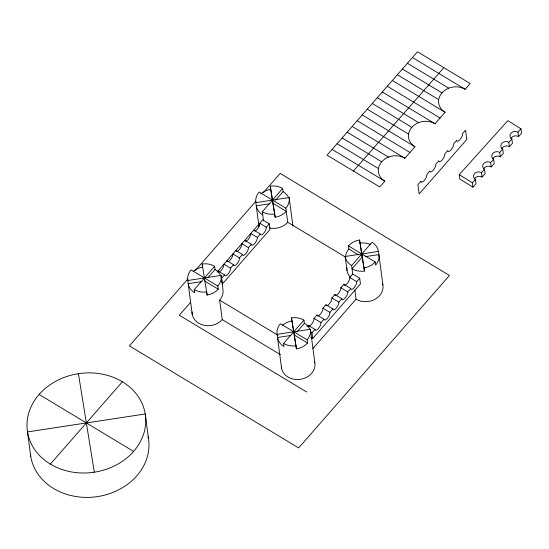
<?xml version="1.0" encoding="UTF-8"?>
<svg xmlns="http://www.w3.org/2000/svg" width="549" height="549" viewBox="0 0 549 549"><rect width="100%" height="100%" fill="white"/><g stroke="black" fill="none" stroke-linecap="round" stroke-linejoin="round"><path stroke-width="0.82" d="M407.413 63.252L448.725 88.156A16.614 13.917 -7.5 0 1 465.168 89.288L470.184 83.544L417.46 51.764L327.06 155.161L379.791 186.941L384.815 181.197A16.614 13.917 -7.5 0 1 378.419 168.57C379.38 163.225 383.552 159.086 388.466 157.083A16.614 13.917 -7.5 0 1 404.901 158.222L414.948 146.734A16.614 13.917 -7.5 0 1 408.552 134.107L367.24 109.203M408.552 134.107C409.506 128.761 413.685 124.623 418.592 122.619A16.614 13.917 -7.5 0 1 435.034 123.758L445.074 112.27A16.614 13.917 -7.5 0 1 438.685 99.644L397.373 74.739M438.685 99.644C439.639 94.291 443.818 90.153 448.725 88.156M187.902 278.961L129.386 345.891L298.663 447.929L449.453 275.454L280.175 173.415L263.294 192.72M195.211 270.595L255.978 201.085M201.86 281.575L188.197 283.655A16.854 14.116 -7.5 0 0 194.669 292.768L194.25 289.604L214.632 266.299A16.854 14.116 -7.5 0 0 202.19 264.014L202.608 267.178A16.854 14.116 -7.5 0 0 193.248 271.33M263.506 220.822L262.312 211.756L282.687 188.451A16.854 14.116 -7.5 0 0 270.252 186.166L272.386 199.987M208.078 277.437L215.043 269.463L214.632 266.299M275.598 200.2L283.106 191.615L282.687 188.451M190.606 302.314L179.317 315.222L306.706 392.007M216.992 272.091L258.888 224.212M254.853 230.957A4.927 1.86 -58.9 0 0 258.181 227.821A4.927 1.86 -58.9 0 0 259.698 223.251L262.676 219.84L269.271 223.82L270.012 229.461L222.372 283.957L221.631 278.316L224.568 274.946A4.927 1.86 -58.9 0 0 227.904 274.212A4.927 1.86 -58.9 0 0 230.532 268.132L233.51 264.721A4.927 1.86 -58.9 0 0 236.839 263.98A4.927 1.86 -58.9 0 0 239.467 257.906L242.452 254.496A4.927 1.86 -58.9 0 0 245.78 253.755A4.927 1.86 -58.9 0 0 248.409 247.681L251.387 244.271A4.927 1.86 -58.9 0 0 254.722 243.53A4.927 1.86 -58.9 0 0 257.351 237.456L260.329 234.046A4.927 1.86 -58.9 0 0 263.664 233.304A4.927 1.86 -58.9 0 0 266.292 227.224L269.271 223.82M50.364 464.118A59.546 49.884 -7.5 0 0 145.279 427.019A59.546 49.884 -7.5 0 0 63.451 377.691A59.546 49.884 -7.5 0 0 50.364 464.118L122.365 381.768M353.426 171.055L443.825 67.657M290.846 335.466L277.519 337.498A16.854 14.116 -7.5 0 0 283.991 346.611L283.572 343.448L303.947 320.136A16.854 14.116 -7.5 0 0 291.512 317.85L293.646 331.678M335.439 295.403A4.927 1.86 -58.9 0 0 338.959 292.816A4.927 1.86 -58.9 0 0 340.826 287.71L343.804 284.3A4.927 1.86 -58.9 0 0 347.14 283.565A4.927 1.86 -58.9 0 0 349.768 277.485L352.746 274.075L351.635 265.599L372.009 242.294A16.854 14.116 -7.5 0 1 378.481 251.408L382.9 284.986M296.858 331.891L304.366 323.299L303.947 320.136M361.818 253.947L362.237 257.11L352.046 268.763A16.854 14.116 -7.5 0 0 364.488 271.048L359.568 240.009A16.854 14.116 -7.5 0 0 348.45 245.883L348.869 249.047A16.854 14.116 -7.5 0 0 345.575 259.65M307.056 326.346L308.044 325.207L314.996 329.4A4.927 1.86 -58.9 0 0 318.331 328.659A4.927 1.86 -58.9 0 0 320.959 322.579L323.937 319.175A4.927 1.86 -58.9 0 0 327.273 318.434A4.927 1.86 -58.9 0 0 329.901 312.354L332.879 308.943A4.927 1.86 -58.9 0 0 336.214 308.209A4.927 1.86 -58.9 0 0 338.843 302.128L341.821 298.718A4.927 1.86 -58.9 0 0 345.149 297.977A4.927 1.86 -58.9 0 0 347.778 291.903L350.763 288.493A4.927 1.86 -58.9 0 0 354.091 287.751A4.927 1.86 -58.9 0 0 356.72 281.678L359.698 278.268L352.746 274.075M308.62 326.085A4.927 1.86 -58.9 0 0 312.134 323.491A4.927 1.86 -58.9 0 0 314.007 318.393L316.986 314.982L323.937 319.175M317.562 315.86A4.927 1.86 -58.9 0 0 321.076 313.266A4.927 1.86 -58.9 0 0 322.949 308.161L325.928 304.757L332.879 308.943M327.046 305.642A4.927 1.86 -58.9 0 0 330.374 302.506A4.927 1.86 -58.9 0 0 331.884 297.935L334.869 294.532L341.821 298.718M310.672 337.189L312.758 338.445L312.017 332.804L314.996 329.4M312.758 338.445L360.446 283.902L359.698 278.268M312.861 348.588L356.054 299.178A16.854 14.116 -7.5 0 0 375.441 299.013A16.854 14.116 -7.5 0 0 382.578 283.545M520.974 128.837L517.933 132.213A4.927 4.131 -7.5 0 0 511.03 133.174A4.927 4.131 -7.5 0 0 511.86 138.959L508.82 142.328A4.927 4.131 -7.5 0 0 501.916 143.296A4.927 4.131 -7.5 0 0 502.74 149.074L499.707 152.45A4.927 4.131 -7.5 0 0 492.796 153.411A4.927 4.131 -7.5 0 0 493.626 159.196L490.586 162.566A4.927 4.131 -7.5 0 0 483.683 163.533A4.927 4.131 -7.5 0 0 484.513 169.312L481.473 172.688A4.927 4.131 -7.5 0 0 474.569 173.649A4.927 4.131 -7.5 0 0 475.393 179.434L475.969 183.812L472.936 187.188L459.808 179.008L459.232 174.63L507.846 120.656L520.974 128.837L521.55 133.222L518.51 136.591A4.927 4.131 -7.5 0 0 510.954 138.513M472.936 187.188L472.36 182.803L475.393 179.434M474.487 178.988A4.927 4.131 -7.5 0 1 482.049 177.066L485.09 173.697L484.513 169.312M483.607 168.866A4.927 4.131 -7.5 0 1 491.163 166.951L494.203 163.575L493.626 159.196M492.721 158.75A4.927 4.131 -7.5 0 1 500.283 156.829L503.316 153.459L502.74 149.074M501.834 148.628A4.927 4.131 -7.5 0 1 509.397 146.713L512.437 143.337L511.86 138.959M259.039 226.929L255.841 202.65L289.158 197.565L292.912 226.071M269.586 203.775L256.259 205.806A16.854 14.116 -7.5 0 0 262.731 214.92M192.205 314.076L187.785 280.491L221.103 275.413L222.956 289.522A16.854 14.116 -7.5 0 1 219.669 300.125L222.235 319.593L280.443 354.681M347.016 270.602L345.163 256.486L378.481 251.408M365.565 256.603L378.899 254.571A16.854 14.116 -7.5 0 1 375.605 265.167L375.193 262.003L348.45 245.883M281.52 367.912L277.101 334.334L310.418 329.249L314.845 362.834M412.436 57.508L465.168 89.288M402.396 68.996L441.938 92.836M392.35 80.483L445.074 112.27M387.326 86.227L440.058 118.014M382.303 91.971L435.034 123.758M377.287 97.715L418.592 122.619M372.263 103.459L411.805 127.299M362.216 114.947L414.948 146.734M357.193 120.698L409.925 152.478M352.177 126.442L404.901 158.222M347.153 132.185L388.466 157.083M342.13 137.929L381.672 161.763M337.107 143.673L378.419 168.57M332.083 149.417L384.815 181.197M345.939 257.364L287.731 222.276L285.871 208.167L259.128 192.047A16.854 14.116 -7.5 0 0 255.841 202.65M272.915 203.267L286.29 211.331A16.854 14.116 -7.5 0 1 275.166 217.205L272.606 200.893M348.869 249.047L358.717 254.99M259.698 223.251L266.292 227.224M349.768 277.485L356.72 281.678M260.329 234.046L253.734 230.065A4.927 1.86 -58.9 0 0 254.311 230.944M343.804 284.3L350.763 288.493M257.351 237.456L250.756 233.476A4.927 1.86 -58.9 0 1 248.127 239.556A4.927 1.86 -58.9 0 1 244.792 240.297L251.387 244.271M340.826 287.71L347.778 291.903M248.409 247.681L241.814 243.701A4.927 1.86 -58.9 0 1 240.297 248.272A4.927 1.86 -58.9 0 1 236.976 251.408M331.884 297.935L338.843 302.128M242.452 254.496L235.85 250.522A4.927 1.86 -58.9 0 0 236.043 251.092M239.467 257.906L232.872 253.926A4.927 1.86 -58.9 0 1 231.355 258.497A4.927 1.86 -58.9 0 1 228.034 261.633M322.949 308.161L329.901 312.354M233.51 264.721L226.915 260.748A4.927 1.86 -58.9 0 0 227.485 261.626M314.007 318.393L320.959 322.579M230.532 268.132L223.93 264.158A4.927 1.86 -58.9 0 1 222.064 269.257A4.927 1.86 -58.9 0 1 218.55 271.851M224.568 274.946L217.974 270.973A4.927 1.86 -58.9 0 0 218.166 271.549M310.631 331.967L312.017 332.804M202.19 264.014L207.11 295.053A16.854 14.116 -7.5 0 0 218.228 289.172L217.816 286.015L191.073 269.895A16.854 14.116 -7.5 0 0 187.785 280.491M293.763 331.795L296.426 348.896A16.854 14.116 -7.5 0 0 307.55 343.015L307.131 339.852L280.388 323.732A16.854 14.116 -7.5 0 0 277.101 334.334M218.228 289.172L204.859 281.115L204.441 277.952M294.175 334.959L307.55 343.015M219.669 300.125L277.883 335.213M39.123 394.463L133.613 451.422M459.232 174.63L472.36 182.803M359.568 240.009L362.107 256.287M362.237 257.11L364.488 271.048M270.252 186.166L275.166 217.205M291.512 317.85L296.426 348.896M78.411 373.691L94.318 472.195M517.933 132.213L518.51 136.591M508.82 142.328L509.397 146.713M499.707 152.45L500.283 156.829M490.586 162.566L491.163 166.951M481.473 172.688L482.049 177.066M354.826 289.872L356.054 299.178M207.11 295.053L206.692 291.89A16.854 14.116 -7.5 0 1 194.25 289.604M148.436 438.356L145.224 413.967L27.505 431.926L30.717 456.315M222.235 319.593A16.854 14.116 -7.5 0 1 203.302 325.104A16.854 14.116 -7.5 0 1 192.054 311.859M215.043 269.463A16.854 14.116 -7.5 0 1 220.369 275.056M221.192 277.135A16.854 14.116 -7.5 0 1 221.515 278.576M221.103 275.413A16.854 14.116 -7.5 0 1 217.816 286.015M314.515 361.393A16.854 14.116 -7.5 0 1 300.433 379.311A16.854 14.116 -7.5 0 1 281.376 366.444M359.986 243.173A16.854 14.116 -7.5 0 1 370.204 244.339M350.379 277.231A16.854 14.116 -7.5 0 1 346.913 267.644M375.193 262.003A16.854 14.116 -7.5 0 1 364.069 267.885M351.635 265.599A16.854 14.116 -7.5 0 1 345.163 256.486M282.563 325.173A16.854 14.116 -7.5 0 1 291.924 321.014M304.366 323.299A16.854 14.116 -7.5 0 1 309.684 328.892M310.508 330.972A16.854 14.116 -7.5 0 1 310.837 332.413M310.418 329.249A16.854 14.116 -7.5 0 1 307.131 339.852M296.014 345.733A16.854 14.116 -7.5 0 1 283.572 343.448M260.686 194.037A16.854 14.116 -7.5 0 1 270.664 189.33M283.106 191.615A16.854 14.116 -7.5 0 1 288.424 197.208M289.248 199.287A16.854 14.116 -7.5 0 1 289.577 200.728M289.158 197.565A16.854 14.116 -7.5 0 1 285.871 208.167M274.754 214.041A16.854 14.116 -7.5 0 1 262.312 211.756M287.731 222.276A16.854 14.116 -7.5 0 1 269.353 227.924M335.062 295.101A4.927 1.86 -58.9 0 1 334.869 294.532M326.504 305.635A4.927 1.86 -58.9 0 1 325.928 304.757M317.178 315.558A4.927 1.86 -58.9 0 1 316.986 314.982M308.236 325.783A4.927 1.86 -58.9 0 1 308.044 325.207M148.148 436.764A59.546 49.884 -7.5 0 1 97.53 496.591A59.546 49.884 -7.5 0 1 30.49 454.709M420.891 181.273L417.906 184.677L419.127 193.955L466.815 139.419L465.593 130.14L462.608 133.551A4.927 1.86 -58.9 0 1 459.98 139.624A4.927 1.86 -58.9 0 1 456.651 140.366L453.673 143.776A4.927 1.86 -58.9 0 1 451.038 149.85A4.927 1.86 -58.9 0 1 447.709 150.591L444.731 154.001A4.927 1.86 -58.9 0 1 442.103 160.075A4.927 1.86 -58.9 0 1 438.768 160.816L435.789 164.226A4.927 1.86 -58.9 0 1 433.161 170.307A4.927 1.86 -58.9 0 1 429.826 171.041L426.848 174.452A4.927 1.86 -58.9 0 1 424.219 180.532A4.927 1.86 -58.9 0 1 420.891 181.273"/></g></svg>
